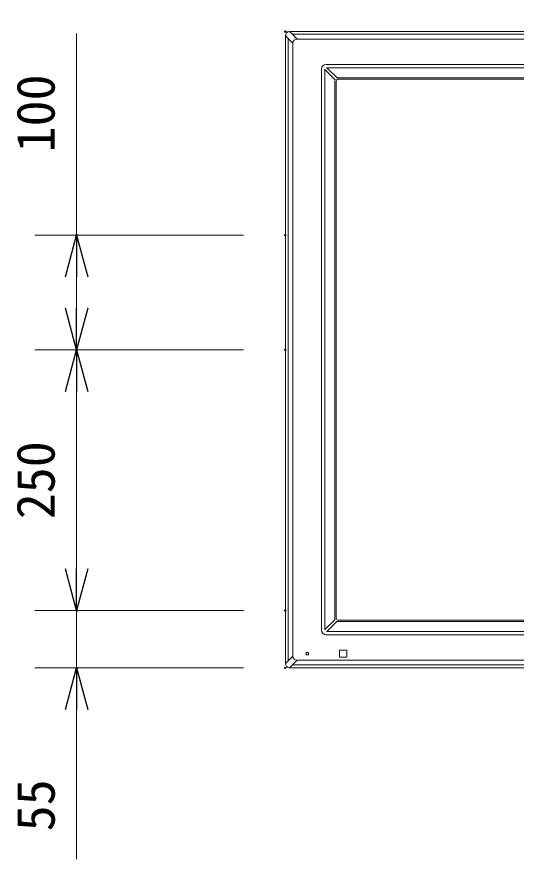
# Model space of a CAD drawing. Units: millimetres, scale not verified. Extents: x -62 to 63, y -57 to 57.
# Drawn here: x -52.6 to -28.67, y -10.05 to 30.32 of the extents above; entities that cross this region are included whole.
import ezdxf
from ezdxf.enums import TextEntityAlignment as Align

# ---------------------------------------------------------------- set-up
doc = ezdxf.new("R2010")
doc.units = ezdxf.units.MM
doc.header["$LTSCALE"] = 0.125
doc.header["$PDMODE"] = 32
doc.header["$PDSIZE"] = 0.0625
doc.layers.add('0-0_0', color=7, linetype='Continuous')
doc.layers.add('0-4_DEFPOINTS', color=7, linetype='Continuous')
doc.layers.add('0-5_GAIKEI', color=1, linetype='Continuous', lineweight=18)
doc.layers.add('0-6_SUNPO', color=7, linetype='Continuous', lineweight=18)
doc.styles.add('ＭＳ ゴシック', font='')
doc.styles.get('ＭＳ ゴシック').set_extended_font_data('MS Gothic')

# ---------------------------------------------------------------- blocks, each defined once
blk = doc.blocks.new('_OPEN30')
at = {"layer": '0-0_0'}
blk.add_line((0, 0), (-1, 0), dxfattribs=at)
blk.add_lwpolyline([(-1, 0.26795), (0, 0), (-1, -0.26795)], dxfattribs=at)
blk = doc.blocks.new('D11')
at = {"layer": '0-4_DEFPOINTS'}
for p in [(14.5585, 40.4174), (-36.4415, 32.4174), (14.5585, 32.4174)]:
    blk.add_point(p, dxfattribs=at)
at = {"layer": '0-6_SUNPO'}
for p, q in [((-36.4415, 34.4174), (-36.4415, 42.4174)), ((14.5585, 34.4174), (14.5585, 42.4174)), ((-34.4415, 40.4174), (12.5585, 40.4174))]:
    blk.add_line(p, q, dxfattribs=at)
at = {"layer": '0-6_SUNPO', "xscale": 2, "yscale": 2, "rotation": 180}
blk.add_blockref('_OPEN30', (-36.4415, 40.4174), dxfattribs=at)
at = {"layer": '0-6_SUNPO', "xscale": 2, "yscale": 2}
blk.add_blockref('_OPEN30', (14.5585, 40.4174), dxfattribs=at)
at = {"layer": '0-6_SUNPO', "style": 'ＭＳ ゴシック'}
blk.add_text('1020', height=1.833, dxfattribs=at).set_placement((-13.4415, 40.9174), align=Align.BOTTOM_LEFT)
blk = doc.blocks.new('D9')
at = {"layer": '0-4_DEFPOINTS'}
for p in [(-36.4537, 17.1677), (-46.4537, 4.6677), (-36.4537, 4.6677)]:
    blk.add_point(p, dxfattribs=at)
at = {"layer": '0-6_SUNPO'}
for p, q in [((-38.4537, 17.1677), (-48.4537, 17.1677)), ((-46.4537, 15.1677), (-46.4537, 6.6677)), ((-38.4537, 4.6677), (-48.4537, 4.6677))]:
    blk.add_line(p, q, dxfattribs=at)
at = {"layer": '0-6_SUNPO', "xscale": 2, "yscale": 2}
for p, rotation in [((-46.4537, 17.1677), 90), ((-46.4537, 4.6677), 270)]:
    blk.add_blockref('_OPEN30', p, dxfattribs=dict(at, rotation=rotation))
at = {"layer": '0-6_SUNPO', "style": 'ＭＳ ゴシック'}
blk.add_text('250', height=1.833, rotation=90, dxfattribs=at).set_placement((-46.9537, 9.0427), align=Align.BOTTOM_LEFT)
blk = doc.blocks.new('D8')
at = {"layer": '0-4_DEFPOINTS'}
for p in [(-36.4537, 4.6677), (-46.4537, 1.9177), (-36.4537, 1.9177)]:
    blk.add_point(p, dxfattribs=at)
at = {"layer": '0-6_SUNPO'}
for p, q in [((-46.4537, 6.6677), (-46.4537, 8.6677)), ((-38.4537, 4.6677), (-48.4537, 4.6677)), ((-46.4537, 4.6677), (-46.4537, 1.9177)), ((-38.4537, 1.9177), (-48.4537, 1.9177)), ((-46.4537, -0.0823), (-46.4537, -7.249))]:
    blk.add_line(p, q, dxfattribs=at)
at = {"layer": '0-6_SUNPO', "xscale": 2, "yscale": 2}
for p, rotation in [((-46.4537, 4.6677), 270), ((-46.4537, 1.9177), 90)]:
    blk.add_blockref('_OPEN30', p, dxfattribs=dict(at, rotation=rotation))
at = {"layer": '0-6_SUNPO', "style": 'ＭＳ ゴシック'}
blk.add_text('55', height=1.833, rotation=90, dxfattribs=at).set_placement((-46.9537, -5.9156), align=Align.BOTTOM_LEFT)
blk = doc.blocks.new('D7')
at = {"layer": '0-4_DEFPOINTS'}
for p in [(-46.4537, 22.6677), (-36.4537, 22.6677), (-36.4537, 17.1677)]:
    blk.add_point(p, dxfattribs=at)
at = {"layer": '0-6_SUNPO'}
for p, q in [((-46.4537, 22.6677), (-46.4537, 32.3344)), ((-38.4537, 22.6677), (-48.4537, 22.6677)), ((-46.4537, 19.1677), (-46.4537, 20.6677)), ((-38.4537, 17.1677), (-48.4537, 17.1677))]:
    blk.add_line(p, q, dxfattribs=at)
at = {"layer": '0-6_SUNPO', "xscale": 2, "yscale": 2}
for p, rotation in [((-46.4537, 22.6677), 90), ((-46.4537, 17.1677), 270)]:
    blk.add_blockref('_OPEN30', p, dxfattribs=dict(at, rotation=rotation))
at = {"layer": '0-6_SUNPO', "style": 'ＭＳ ゴシック'}
blk.add_text('100', height=1.833, rotation=90, dxfattribs=at).set_placement((-46.9537, 26.626), align=Align.BOTTOM_LEFT)

msp = doc.modelspace()

# ---------------------------------------------------------------- linework, layer by layer
at = {"layer": '0-5_GAIKEI'}
for p, q in [((-39.394, 29.4893), (-39.5294, 29.6247)), ((-39.1692, 29.2625), (-39.396, 29.4893)), ((10.9377, 29.4893), (-39.396, 29.4893)), ((-39.7292, 29.425), (-39.5938, 29.2896)), ((-39.5938, 29.2916), (-39.3669, 29.0647)), ((-39.5938, -0.5422), (-39.5938, 29.2916)), ((-39.1692, 29.2625), (10.7109, 29.2625)), ((-39.3669, 29.0647), (-39.3669, -0.3153)), ((-37.7684, 28.0437), (9.3101, 28.0437)), ((-37.7438, 27.8849), (-37.7615, 27.8851)), ((-37.7438, 27.8849), (-37.2558, 27.3947)), ((-37.7438, 27.8849), (9.2854, 27.8849)), ((-37.9931, 27.819), (-37.9931, 0.9304)), ((-37.8346, 27.812), (-37.8344, 27.7937)), ((-37.3466, 27.3037), (-37.8344, 27.7937)), ((-37.8344, 27.7937), (-37.8344, 0.9558)), ((-37.354, 1.4917), (-37.354, 27.2577)), ((-37.2942, 27.243), (-37.2942, 1.5065)), ((8.7513, 27.402), (-37.2096, 27.402)), ((8.7366, 27.3422), (-37.1949, 27.3422)), ((-37.8344, 0.9558), (-37.3466, 1.4457)), ((-37.2558, 1.3547), (-37.7438, 0.8645)), ((-37.2096, 1.3474), (8.7513, 1.3474)), ((8.7366, 1.4072), (-37.1949, 1.4072)), ((-37.8344, 0.9558), (-37.8346, 0.9374)), ((-37.7615, 0.8643), (-37.7438, 0.8645)), ((9.2854, 0.8645), (-37.7438, 0.8645)), ((9.3101, 0.7057), (-37.7684, 0.7057)), ((-39.3669, -0.3153), (-39.5938, -0.5422)), ((-38.7354, -0.144), (-38.6229, -0.144)), ((-38.7354, -0.2565), (-38.7354, -0.144)), ((-38.7354, -0.2565), (-38.6229, -0.2565)), ((-38.6229, -0.2565), (-38.6229, -0.144)), ((-37.1392, -0.3504), (-37.1392, -0.0502)), ((-37.1143, -0.0253), (-36.8141, -0.0253)), ((-37.1143, -0.3753), (-36.8141, -0.3753)), ((-36.7892, -0.3504), (-36.7892, -0.0502)), ((-39.5938, -0.5402), (-39.7292, -0.6756)), ((-39.5294, -0.8753), (-39.394, -0.7399)), ((-39.396, -0.7399), (-39.1692, -0.5131)), ((-39.396, -0.7399), (10.9377, -0.7399)), ((10.7109, -0.5131), (-39.1692, -0.5131))]:
    msp.add_line(p, q, dxfattribs=at)
at = {"layer": '0-5_GAIKEI', "color": 7}
for p, q in [((11.0711, 29.6247), (-39.5294, 29.6247)), ((-39.7292, 29.425), (-39.7292, -0.6756)), ((11.0711, -0.8753), (-39.5294, -0.8753))]:
    msp.add_line(p, q, dxfattribs=at)
for centre, major_axis in [((-39.5289, 29.4244), (-0.1418, 0.1418)), ((-39.5289, -0.675), (-0.1418, -0.1418))]:
    msp.add_ellipse(centre, major_axis=major_axis, ratio=0.997265, start_param=5.4991567, end_param=7.0672139, dxfattribs=at)
at = {"layer": '0-5_GAIKEI'}
for centre, major_axis, ratio, start_param, end_param in [((-38.8077, 28.7032), (-0.5022, 0.5022), 0.49281, 5.8722213, 6.6941493), ((-37.7678, 27.8184), (-0.1595, 0.1595), 0.997265, 5.4991567, 7.0672139), ((-37.2011, 27.2537), (-0.1285, 0.0852), 0.971946, 0.2617773, 0.5726098), ((-37.1934, 27.2415), (-0.0718, 0.0718), 0.985257, 5.5052135, 7.0611571), ((-37.2057, 27.2492), (-0.0853, 0.1284), 0.972012, 5.7100904, 6.0216223), ((-37.2011, 1.4957), (-0.1285, -0.0852), 0.971946, 5.7105755, 6.021408), ((-37.1934, 1.508), (-0.0718, -0.0718), 0.985257, 5.5052135, 7.0611571), ((-37.2057, 1.5002), (-0.0853, -0.1284), 0.972012, 0.261563, 0.5730949), ((-37.7678, 0.9311), (-0.1595, -0.1595), 0.997265, 5.4991567, 7.0672139), ((-38.8077, 0.0462), (-0.5022, -0.5022), 0.49281, 5.8722213, 6.6941493), ((-37.1141, -0.0504), (-0.0178, 0.0178), 0.992433, 5.5015852, 7.0647854), ((-37.1141, -0.3502), (-0.0178, -0.0178), 0.992433, 5.5015852, 7.0647854), ((-36.8143, -0.0504), (-0.0178, -0.0178), 0.992433, 2.3599926, 3.9231927), ((-36.8143, -0.3502), (-0.0178, 0.0178), 0.992433, 2.3599926, 3.9231927)]:
    msp.add_ellipse(centre, major_axis=major_axis, ratio=ratio, start_param=start_param, end_param=end_param, dxfattribs=at)

# ---------------------------------------------------------------- block references
at = {"layer": '0-6_SUNPO'}
for name in ['D11', 'D7', 'D9', 'D8']:
    msp.add_blockref(name, (-3.2877, -2.8007), dxfattribs=at)

doc.saveas('drawing.dxf')
